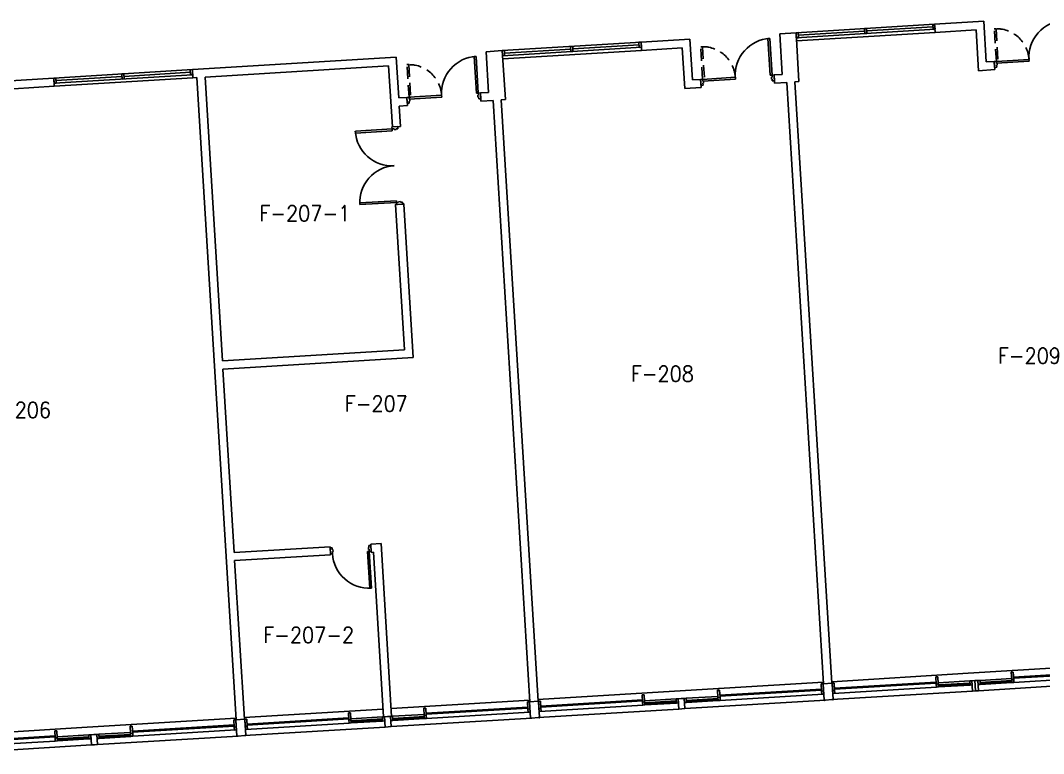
# Model space of a CAD drawing. Header units: inches. Extents: x 0 to 15110, y -1099 to 7181.
# Drawn here: x 9971 to 10973, y 5475 to 6193 of the extents above; entities that cross this region are included whole.
import ezdxf
from ezdxf.enums import TextEntityAlignment as Align

# ---------------------------------------------------------------- set-up
doc = ezdxf.new("R2010")
doc.units = ezdxf.units.IN
doc.header["$LTSCALE"] = 48
doc.header["$MEASUREMENT"] = 0
doc.linetypes.add('HIDDEN', pattern=[0.375, 0.25, -0.125])
doc.layers.get('0').update_dxf_attribs({"linetype": 'CONTINUOUS'})
for name, color, linetype in [('A-DOOR', 5, 'CONTINUOUS'), ('A-GLAZ', 1, 'CONTINUOUS'), ('A-GLAZ-DETL', 5, 'CONTINUOUS'), ('A-WALL', 7, 'CONTINUOUS'), ('A-WALL-SILL', 3, 'CONTINUOUS'), ('SP-RMNO', 7, 'CONTINUOUS'), ('SP-ROOM', 7, 'CONTINUOUS')]:
    doc.layers.add(name, color=color, linetype=linetype)
doc.layers.get('0').off()
doc.layers.get('SP-ROOM').off()
doc.styles.add('ROMANS', font='ROMANS', dxfattribs={"width": 0.78})

# ---------------------------------------------------------------- blocks, each defined once
blk = doc.blocks.new('FMGRM1')
at = {"style": 'ROMANS', "width": 0.9}
for tag, p in [('DATA1', (0, -0.284)), ('DATA2', (0, -0.443)), ('DATA3', (0, -0.602)), ('DATA4', (0, -0.762)), ('DATA5', (0, -0.921))]:
    blk.add_attdef(tag, text='', height=0.117, dxfattribs=at).set_placement(p, align=Align.CENTER)
at = {"layer": 'SP-RMNO', "style": 'ROMANS', "width": 0.9}
blk.add_attdef('RMNUMB', text='', height=0.16, dxfattribs=at).set_placement((0, 0), align=Align.MIDDLE)

msp = doc.modelspace()

# ---------------------------------------------------------------- linework, layer by layer
at = {"layer": 'A-DOOR', "linetype": 'HIDDEN'}
for p, q in [((10924.6, 6185.1), (10926.4, 6185.2)), ((10926.6, 6153.2), (10924.6, 6185.1)), ((10926.4, 6185.2), (10928.3, 6153.3)), ((10637.2, 6167.5), (10638.9, 6167.6)), ((10639.1, 6135.6), (10637.2, 6167.5)), ((10638.9, 6167.6), (10640.9, 6135.7)), ((10349.7, 6150), (10351.4, 6150.1)), ((10351.7, 6118), (10349.7, 6150)), ((10351.4, 6150.1), (10353.4, 6118.1)), ((10928.3, 6153.3), (10926.6, 6153.2)), ((10640.9, 6135.7), (10639.1, 6135.6)), ((10353.4, 6118.1), (10351.7, 6118))]:
    msp.add_line(p, q, dxfattribs=at)
at = {"layer": 'A-DOOR', "linetype": 'Continuous'}
for p, q in [((10703, 6175.6), (10704.8, 6175.7)), ((10705.2, 6139.6), (10703, 6175.6)), ((10704.8, 6175.7), (10707, 6139.8)), ((10415.6, 6158), (10417.3, 6158.1)), ((10417.8, 6122.1), (10415.6, 6158)), ((10417.3, 6158.1), (10419.5, 6122.2)), ((10926.6, 6153.2), (10924.6, 6153.1)), ((10924.6, 6153.1), (10924.9, 6147.3)), ((10926.6, 6153.2), (10958.5, 6155.1)), ((10926.7, 6151.4), (10926.6, 6153.2)), ((10926.7, 6151.2), (10926.6, 6153.2)), ((10958.6, 6153.4), (10926.7, 6151.4)), ((10927.3, 6151.3), (10926.7, 6151.2)), ((10926.9, 6147.4), (10926.8, 6149.4)), ((10926.8, 6149.4), (10927.4, 6149.4)), ((10927.4, 6149.4), (10927.3, 6151.3)), ((10958.5, 6155.1), (10958.6, 6153.4)), ((10707, 6139.8), (10705.2, 6139.6)), ((10707, 6139.8), (10709, 6139.9)), ((10707.1, 6137.8), (10707, 6139.8)), ((10709, 6139.9), (10709.3, 6134.1)), ((10924.9, 6147.3), (10926.9, 6147.4)), ((10639.1, 6135.6), (10637.1, 6135.5)), ((10637.1, 6135.5), (10637.5, 6129.7)), ((10637.5, 6129.7), (10639.5, 6129.9)), ((10639.1, 6135.6), (10671.1, 6137.6)), ((10639.2, 6133.8), (10639.1, 6135.6)), ((10639.2, 6133.7), (10639.1, 6135.6)), ((10671.2, 6135.8), (10639.2, 6133.8)), ((10639.9, 6133.7), (10639.2, 6133.7)), ((10639.5, 6129.9), (10639.3, 6131.8)), ((10639.3, 6131.8), (10640, 6131.8)), ((10640, 6131.8), (10639.9, 6133.7)), ((10671.1, 6137.6), (10671.2, 6135.8)), ((10706.6, 6135.9), (10706.5, 6137.8)), ((10706.5, 6137.8), (10707.1, 6137.8)), ((10707.2, 6135.9), (10706.6, 6135.9)), ((10707.3, 6134), (10707.2, 6135.9)), ((10709.3, 6134.1), (10707.3, 6134)), ((10351.7, 6118), (10383.6, 6120)), ((10383.6, 6120), (10383.7, 6118.2)), ((10419.5, 6122.2), (10417.8, 6122.1)), ((10419.1, 6118.3), (10419, 6120.2)), ((10419, 6120.2), (10419.6, 6120.2)), ((10419.5, 6122.2), (10421.5, 6122.3)), ((10419.6, 6120.2), (10419.5, 6122.2)), ((10421.5, 6122.3), (10421.9, 6116.6)), ((10351.7, 6118), (10349.7, 6117.9)), ((10349.7, 6117.9), (10350, 6112.2)), ((10350, 6112.2), (10352, 6112.3)), ((10351.8, 6116.3), (10351.7, 6118)), ((10351.8, 6116.1), (10351.7, 6118)), ((10383.7, 6118.2), (10351.8, 6116.3)), ((10352.4, 6116.1), (10351.8, 6116.1)), ((10352, 6112.3), (10351.9, 6114.2)), ((10351.9, 6114.2), (10352.5, 6114.2)), ((10352.5, 6114.2), (10352.4, 6116.1)), ((10419.8, 6118.4), (10419.1, 6118.3)), ((10419.9, 6116.4), (10419.8, 6118.4)), ((10421.9, 6116.6), (10419.9, 6116.4)), ((10335, 6089), (10340.8, 6089.3)), ((10335.1, 6087), (10335, 6089)), ((10340.8, 6089.3), (10340.9, 6087.3)), ((10335.1, 6087), (10299.2, 6084.8)), ((10299.2, 6084.8), (10299.3, 6083)), ((10299.3, 6083), (10335.3, 6085.2)), ((10337.1, 6087.1), (10335.1, 6087)), ((10335.3, 6085.2), (10335.1, 6087)), ((10337.1, 6086.5), (10337.1, 6087.1)), ((10339, 6086.6), (10337.1, 6086.5)), ((10340.9, 6087.3), (10339, 6087.2)), ((10339, 6087.2), (10339, 6086.6)), ((10339.4, 6016.8), (10303.5, 6014.6)), ((10303.5, 6014.6), (10303.6, 6012.9)), ((10303.6, 6012.9), (10339.5, 6015.1)), ((10339.5, 6015.1), (10339.4, 6016.8)), ((10341.5, 6015.2), (10339.5, 6015.1)), ((10339.5, 6015.1), (10339.7, 6013.1)), ((10339.7, 6013.1), (10345.4, 6013.4)), ((10343.3, 6015.9), (10341.4, 6015.8)), ((10341.4, 6015.8), (10341.5, 6015.2)), ((10343.3, 6015.3), (10343.3, 6015.9)), ((10345.3, 6015.4), (10343.3, 6015.3)), ((10345.4, 6013.4), (10345.3, 6015.4)), ((10314.4, 5679.3), (10312.4, 5679.2)), ((10312.4, 5679.2), (10312.5, 5677.2)), ((10314.7, 5673.6), (10314.4, 5679.3)), ((10274.4, 5676.9), (10276.4, 5677)), ((10274.8, 5671.1), (10274.4, 5676.9)), ((10276.8, 5671.2), (10274.8, 5671.1)), ((10276.4, 5677), (10276.6, 5675)), ((10276.6, 5675), (10277.2, 5675.1)), ((10277.3, 5673.2), (10276.7, 5673.2)), ((10276.7, 5673.2), (10276.8, 5671.2)), ((10277.2, 5675.1), (10277.3, 5673.2)), ((10311, 5673.3), (10312.7, 5673.4)), ((10313.2, 5637.4), (10311, 5673.3)), ((10312.5, 5677.2), (10311.9, 5677.2)), ((10311.9, 5677.2), (10312, 5675.3)), ((10312, 5675.3), (10312.6, 5675.4)), ((10312.6, 5675.4), (10312.7, 5673.4)), ((10312.7, 5673.4), (10314.7, 5673.6)), ((10312.7, 5673.4), (10314.9, 5637.5)), ((10314.9, 5637.5), (10313.2, 5637.4))]:
    msp.add_line(p, q, dxfattribs=at)
for centre in [(10994.5, 6157.3), (10707, 6139.8), (10419.5, 6122.2)]:
    msp.add_arc(centre, 36, 93.5055, 183.5055, dxfattribs=at)
at = {"layer": 'A-DOOR', "linetype": 'HIDDEN'}
for centre in [(10926.6, 6153.2), (10639.1, 6135.6), (10351.7, 6118)]:
    msp.add_arc(centre, 32, 3.5055, 93.5055, dxfattribs=at)
at = {"layer": 'A-DOOR', "linetype": 'Continuous'}
for centre, major_axis, start_param, end_param in [((10335.1, 6087), (25.5, 25.5), 2.417281, 3.988077), ((10339.5, 6015.1), (25.5, 25.5), 0.846485, 2.417281), ((10312.7, 5673.4), (-25.5, 25.5), 0.846485, 2.417281)]:
    msp.add_ellipse(centre, major_axis=major_axis, ratio=1, start_param=start_param, end_param=end_param, dxfattribs=at)
msp.add_point((10340.2, 6013.1), dxfattribs=at)
at = {"layer": 'A-GLAZ', "linetype": 'Continuous'}
for p, q in [((10730.8, 6176.3), (10866.6, 6184.6)), ((10732.7, 6178.9), (10797.5, 6182.9)), ((10799.5, 6183), (10864.4, 6186.9)), ((10512.1, 6165.4), (10576.9, 6169.4)), ((10443.3, 6158.7), (10579.1, 6167)), ((10445.2, 6161.3), (10510.1, 6165.3)), ((10004.2, 6131.8), (10139.9, 6140.1)), ((10072.9, 6138.5), (10137.8, 6142.5)), ((10006, 6134.4), (10070.9, 6138.4)), ((10941.5, 5549), (10910.6, 5547.1)), ((10943.4, 5550.1), (11044.2, 5556.3)), ((10943.5, 5549.1), (11044.3, 5555.3)), ((11044.5, 5551.3), (10943.7, 5545.1)), ((10656, 5532.5), (10755.4, 5538.6)), ((10867.9, 5540.5), (10767.1, 5534.3)), ((10768.1, 5539.4), (10867.6, 5545.4)), ((10768.2, 5538.4), (10867.6, 5544.4)), ((10869.6, 5544.6), (10900.6, 5546.5)), ((10900.7, 5544.5), (10869.8, 5542.6)), ((10900.8, 5543.5), (10869.8, 5541.6)), ((10869.9, 5540.6), (10900.8, 5542.5)), ((10910.7, 5545.1), (10941.6, 5547)), ((10910.7, 5544.1), (10941.7, 5546)), ((10941.7, 5545), (10910.8, 5543.1)), ((10480.7, 5521.8), (10580.1, 5527.9)), ((10582.2, 5527), (10613.1, 5528.9)), ((10654, 5531.4), (10623.1, 5529.5)), ((10623.2, 5527.5), (10654.2, 5529.4)), ((10623.3, 5526.5), (10654.2, 5528.4)), ((10656, 5531.5), (10755.5, 5537.6)), ((10757.1, 5533.7), (10656.3, 5527.5)), ((10368.5, 5514.9), (10467.9, 5521)), ((10368.6, 5513.9), (10468, 5520)), ((10580.4, 5522.9), (10479.6, 5516.7)), ((10480.7, 5520.8), (10580.2, 5526.9)), ((10613.2, 5526.9), (10582.3, 5525)), ((10613.3, 5525.9), (10582.4, 5524)), ((10582.4, 5523), (10613.4, 5524.9)), ((10654.3, 5527.4), (10623.3, 5525.5)), ((10193.2, 5504.2), (10292.6, 5510.3)), ((10193.3, 5503.2), (10292.7, 5509.3)), ((10294.7, 5509.4), (10325.6, 5511.3)), ((10325.8, 5509.3), (10294.8, 5507.4)), ((10325.8, 5508.3), (10294.9, 5506.4)), ((10366.6, 5513.8), (10335.6, 5511.9)), ((10335.8, 5509.9), (10366.7, 5511.8)), ((10335.8, 5508.9), (10366.8, 5510.8)), ((10366.8, 5509.8), (10335.9, 5507.9)), ((10469.6, 5516.1), (10368.8, 5509.9)), ((10081, 5497.3), (10180.5, 5503.4)), ((10081.1, 5496.3), (10180.5, 5502.4)), ((10182.2, 5498.5), (10081.3, 5492.3)), ((10293, 5505.3), (10192.1, 5499.1)), ((10295, 5505.4), (10325.9, 5507.3)), ((9904.4, 5486.5), (10005.2, 5492.7)), ((9904.4, 5485.5), (10005.2, 5491.7)), ((10007.2, 5491.8), (10038.2, 5493.7)), ((10038.3, 5491.7), (10007.4, 5489.8)), ((10038.4, 5490.7), (10007.4, 5488.8)), ((10007.5, 5487.8), (10038.4, 5489.7)), ((10079.1, 5496.2), (10048.2, 5494.3)), ((10048.3, 5492.3), (10079.2, 5494.2)), ((10048.3, 5491.3), (10079.3, 5493.2)), ((10079.4, 5492.2), (10048.4, 5490.3)), ((10005.5, 5487.7), (9904.7, 5481.5))]:
    msp.add_line(p, q, dxfattribs=at)
for p in [(10766.8, 5528.3), (10758.1, 5527.7), (10470.6, 5510.1), (10479.3, 5510.7)]:
    msp.add_point(p, dxfattribs=at)
at = {"layer": 'A-GLAZ-DETL', "linetype": 'Continuous'}
for p, q in [((10866.2, 6189.6), (10864.3, 6189.4)), ((10864.3, 6189.4), (10864.6, 6184.5)), ((10866.6, 6184.6), (10866.2, 6189.6)), ((10732.5, 6181.4), (10730.5, 6181.3)), ((10730.5, 6181.3), (10730.8, 6176.3)), ((10732.8, 6176.4), (10732.5, 6181.4)), ((10799.4, 6185.5), (10797.4, 6185.4)), ((10797.4, 6185.4), (10797.7, 6180.4)), ((10797.7, 6180.4), (10799.7, 6180.5)), ((10799.7, 6180.5), (10799.4, 6185.5)), ((10864.6, 6184.5), (10866.6, 6184.6)), ((10578.8, 6172), (10576.8, 6171.9)), ((10576.8, 6171.9), (10577.1, 6166.9)), ((10579.1, 6167), (10578.8, 6172)), ((10730.8, 6176.3), (10732.8, 6176.4)), ((10445, 6163.8), (10443, 6163.7)), ((10443, 6163.7), (10443.3, 6158.7)), ((10443.3, 6158.7), (10445.3, 6158.8)), ((10445.3, 6158.8), (10445, 6163.8)), ((10511.9, 6167.9), (10509.9, 6167.8)), ((10509.9, 6167.8), (10510.2, 6162.8)), ((10510.2, 6162.8), (10512.2, 6162.9)), ((10512.2, 6162.9), (10511.9, 6167.9)), ((10577.1, 6166.9), (10579.1, 6167)), ((10072.7, 6141), (10070.7, 6140.9)), ((10070.7, 6140.9), (10071, 6135.9)), ((10073, 6136), (10072.7, 6141)), ((10139.6, 6145.1), (10137.6, 6145)), ((10137.6, 6145), (10137.9, 6140)), ((10137.9, 6140), (10139.9, 6140.1)), ((10139.9, 6140.1), (10139.6, 6145.1)), ((10005.9, 6136.9), (10003.9, 6136.8)), ((10003.9, 6136.8), (10004.2, 6131.8)), ((10004.2, 6131.8), (10006.2, 6132)), ((10006.2, 6132), (10005.9, 6136.9)), ((10071, 6135.9), (10073, 6136)), ((10869.3, 5550.6), (10867.3, 5550.4)), ((10867.3, 5550.4), (10867.7, 5543.4)), ((10869.7, 5543.6), (10869.3, 5550.6)), ((10941.1, 5555), (10943.1, 5555.1)), ((10941.6, 5548), (10941.1, 5555)), ((10943.6, 5548.1), (10941.6, 5548)), ((10943.6, 5548.1), (10941.6, 5548)), ((10941.6, 5548), (10941.7, 5545)), ((10943.1, 5555.1), (10943.6, 5548.1)), ((10943.7, 5545.1), (10943.6, 5548.1)), ((10755.1, 5543.6), (10757.1, 5543.7)), ((10755.5, 5536.6), (10755.1, 5543.6)), ((10757.1, 5543.7), (10757.5, 5536.7)), ((10765.8, 5544.2), (10767.8, 5544.4)), ((10766.3, 5537.2), (10765.8, 5544.2)), ((10767.8, 5544.4), (10768.3, 5537.4)), ((10867.7, 5543.4), (10869.7, 5543.6)), ((10867.7, 5543.4), (10869.7, 5543.6)), ((10867.9, 5540.5), (10867.7, 5543.4)), ((10869.9, 5540.6), (10867.9, 5540.5)), ((10869.7, 5543.6), (10869.9, 5540.6)), ((10900.6, 5546.5), (10902.6, 5546.6)), ((10900.8, 5542.5), (10900.6, 5546.5)), ((10902.8, 5542.6), (10900.8, 5542.5)), ((10902.6, 5546.6), (10902.8, 5542.6)), ((10910.6, 5547.1), (10908.6, 5547)), ((10908.6, 5547), (10908.8, 5543)), ((10908.8, 5543), (10910.8, 5543.1)), ((10910.8, 5543.1), (10910.6, 5547.1)), ((10941.7, 5545), (10943.7, 5545.1)), ((10581.8, 5533), (10579.8, 5532.9)), ((10579.8, 5532.9), (10580.2, 5525.9)), ((10582.2, 5526), (10581.8, 5533)), ((10613.1, 5528.9), (10615.1, 5529)), ((10613.4, 5524.9), (10613.1, 5528.9)), ((10615.1, 5529), (10615.4, 5525)), ((10623.1, 5529.5), (10621.1, 5529.4)), ((10621.1, 5529.4), (10621.3, 5525.4)), ((10623.3, 5525.5), (10623.1, 5529.5)), ((10653.7, 5537.4), (10655.7, 5537.5)), ((10654.1, 5530.4), (10653.7, 5537.4)), ((10656.1, 5530.5), (10654.1, 5530.4)), ((10656.1, 5530.5), (10654.1, 5530.4)), ((10654.1, 5530.4), (10654.3, 5527.4)), ((10655.7, 5537.5), (10656.1, 5530.5)), ((10656.3, 5527.5), (10656.1, 5530.5)), ((10757.5, 5536.7), (10755.5, 5536.6)), ((10757.5, 5536.7), (10755.5, 5536.6)), ((10755.5, 5536.6), (10755.7, 5533.6)), ((10755.7, 5533.6), (10757.7, 5533.7)), ((10757.7, 5533.7), (10757.5, 5536.7)), ((10768.3, 5537.4), (10766.3, 5537.2)), ((10768.3, 5537.4), (10766.3, 5537.2)), ((10766.3, 5537.2), (10766.4, 5534.3)), ((10766.4, 5534.3), (10768.4, 5534.4)), ((10768.4, 5534.4), (10768.3, 5537.4)), ((10366.2, 5519.8), (10368.2, 5519.9)), ((10366.6, 5512.8), (10366.2, 5519.8)), ((10368.2, 5519.9), (10368.6, 5512.9)), ((10467.6, 5526), (10469.6, 5526.1)), ((10468.1, 5519), (10467.6, 5526)), ((10470.1, 5519.1), (10468.1, 5519)), ((10470.1, 5519.1), (10468.1, 5519)), ((10468.1, 5519), (10468.3, 5516)), ((10469.6, 5526.1), (10470.1, 5519.1)), ((10470.2, 5516.1), (10470.1, 5519.1)), ((10478.4, 5526.7), (10480.4, 5526.8)), ((10478.8, 5519.7), (10478.4, 5526.7)), ((10480.8, 5519.8), (10478.8, 5519.7)), ((10480.8, 5519.8), (10478.8, 5519.7)), ((10478.8, 5519.7), (10479, 5516.7)), ((10480.4, 5526.8), (10480.8, 5519.8)), ((10481, 5516.8), (10480.8, 5519.8)), ((10580.2, 5525.9), (10582.2, 5526)), ((10580.2, 5525.9), (10582.2, 5526)), ((10580.4, 5522.9), (10580.2, 5525.9)), ((10582.4, 5523), (10580.4, 5522.9)), ((10582.2, 5526), (10582.4, 5523)), ((10615.4, 5525), (10613.4, 5524.9)), ((10621.3, 5525.4), (10623.3, 5525.5)), ((10654.3, 5527.4), (10656.3, 5527.5)), ((10180.2, 5508.4), (10182.2, 5508.5)), ((10180.6, 5501.4), (10180.2, 5508.4)), ((10182.2, 5508.5), (10182.6, 5501.5)), ((10190.9, 5509.1), (10192.9, 5509.2)), ((10191.3, 5502.1), (10190.9, 5509.1)), ((10192.9, 5509.2), (10193.3, 5502.2)), ((10294.3, 5515.4), (10292.3, 5515.3)), ((10292.3, 5515.3), (10292.8, 5508.3)), ((10292.8, 5508.3), (10294.8, 5508.4)), ((10292.8, 5508.3), (10294.8, 5508.4)), ((10293, 5505.3), (10292.8, 5508.3)), ((10294.8, 5508.4), (10294.3, 5515.4)), ((10294.8, 5508.4), (10295, 5505.4)), ((10325.6, 5511.3), (10327.6, 5511.4)), ((10325.9, 5507.3), (10325.6, 5511.3)), ((10327.6, 5511.4), (10327.9, 5507.4)), ((10335.6, 5511.9), (10333.6, 5511.8)), ((10333.6, 5511.8), (10333.9, 5507.8)), ((10333.9, 5507.8), (10335.9, 5507.9)), ((10335.9, 5507.9), (10335.6, 5511.9)), ((10368.6, 5512.9), (10366.6, 5512.8)), ((10368.6, 5512.9), (10366.6, 5512.8)), ((10366.6, 5512.8), (10366.8, 5509.8)), ((10366.8, 5509.8), (10368.8, 5509.9)), ((10368.8, 5509.9), (10368.6, 5512.9)), ((10468.3, 5516), (10470.2, 5516.1)), ((10479, 5516.7), (10481, 5516.8)), ((10006.9, 5497.8), (10004.9, 5497.7)), ((10007.3, 5490.8), (10006.9, 5497.8)), ((10078.7, 5502.2), (10080.7, 5502.3)), ((10079.2, 5495.2), (10078.7, 5502.2)), ((10080.7, 5502.3), (10081.2, 5495.3)), ((10182.6, 5501.5), (10180.6, 5501.4)), ((10182.6, 5501.5), (10180.6, 5501.4)), ((10180.6, 5501.4), (10180.8, 5498.4)), ((10180.8, 5498.4), (10182.8, 5498.6)), ((10182.8, 5498.6), (10182.6, 5501.5)), ((10193.3, 5502.2), (10191.3, 5502.1)), ((10193.3, 5502.2), (10191.3, 5502.1)), ((10191.3, 5502.1), (10191.5, 5499.1)), ((10191.5, 5499.1), (10193.5, 5499.2)), ((10193.5, 5499.2), (10193.3, 5502.2)), ((10295, 5505.4), (10293, 5505.3)), ((10327.9, 5507.4), (10325.9, 5507.3)), ((10004.9, 5497.7), (10005.3, 5490.7)), ((10005.3, 5490.7), (10007.3, 5490.8)), ((10005.3, 5490.7), (10007.3, 5490.8)), ((10005.5, 5487.7), (10005.3, 5490.7)), ((10007.5, 5487.8), (10005.5, 5487.7)), ((10007.3, 5490.8), (10007.5, 5487.8)), ((10038.2, 5493.7), (10040.2, 5493.8)), ((10038.4, 5489.7), (10038.2, 5493.7)), ((10040.4, 5489.8), (10038.4, 5489.7)), ((10040.2, 5493.8), (10040.4, 5489.8)), ((10048.2, 5494.3), (10046.2, 5494.2)), ((10046.2, 5494.2), (10046.4, 5490.2)), ((10046.4, 5490.2), (10048.4, 5490.3)), ((10048.4, 5490.3), (10048.2, 5494.3)), ((10081.2, 5495.3), (10079.2, 5495.2)), ((10081.2, 5495.3), (10079.2, 5495.2)), ((10079.2, 5495.2), (10079.4, 5492.2)), ((10079.4, 5492.2), (10081.3, 5492.3)), ((10081.3, 5492.3), (10081.2, 5495.3))]:
    msp.add_line(p, q, dxfattribs=at)
for p in [(10757.1, 5543.7), (10765.8, 5544.2), (10469.6, 5526.1), (10478.4, 5526.7)]:
    msp.add_point(p, dxfattribs=at)
at = {"layer": 'A-WALL', "linetype": 'Continuous'}
for p, q in [((10730.5, 6181.3), (10866.2, 6189.6)), ((10914.2, 6192.5), (10866.2, 6189.6)), ((10866.2, 6189.6), (10866.7, 6181.6)), ((10916.6, 6152.6), (10914.2, 6192.5)), ((10730.5, 6181.3), (10714.5, 6180.3)), ((10717, 6140.4), (10714.5, 6180.3)), ((10714.5, 6180.3), (10717, 6140.4)), ((10733.4, 6133.4), (10730.5, 6181.3)), ((10906.7, 6184), (10866.7, 6181.6)), ((10909.1, 6144.1), (10906.7, 6184)), ((10443, 6163.7), (10578.8, 6172)), ((10626.7, 6174.9), (10578.8, 6172)), ((10578.8, 6172), (10579.3, 6164)), ((10629.1, 6135), (10626.7, 6174.9)), ((10443, 6163.7), (10427.1, 6162.7)), ((10429.5, 6122.8), (10427.1, 6162.7)), ((10427.1, 6162.7), (10429.5, 6122.8)), ((10446, 6115.8), (10443, 6163.7)), ((10579.3, 6164), (10619.2, 6166.4)), ((10621.6, 6126.5), (10619.2, 6166.4)), ((10339.2, 6157.3), (10139.6, 6145.1)), ((10152.1, 6137.9), (10331.7, 6148.9)), ((10334.2, 6108.9), (10331.7, 6148.9)), ((10341.7, 6117.4), (10339.2, 6157.3)), ((10924.6, 6153.1), (10916.6, 6152.6)), ((10925.1, 6145.1), (10924.6, 6153.1)), ((10003.9, 6136.8), (10139.6, 6145.1)), ((10139.6, 6145.1), (10140.1, 6137.1)), ((10709, 6139.9), (10717, 6140.4)), ((10709.5, 6131.9), (10709, 6139.9)), ((10925.1, 6145.1), (10909.1, 6144.1)), ((9956, 6133.9), (10003.9, 6136.8)), ((9964.4, 6126.4), (10004.3, 6128.8)), ((10003.9, 6136.8), (10004.3, 6128.8)), ((10140.1, 6137.1), (10144.1, 6137.4)), ((10182.5, 5508.6), (10144.1, 6137.4)), ((10152.1, 6137.9), (10169.1, 5859.9)), ((10637.1, 6135.5), (10629.1, 6135)), ((10637.6, 6127.5), (10637.1, 6135.5)), ((10721.5, 6132.6), (10709.5, 6131.9)), ((10757.5, 5543.7), (10721.5, 6132.6)), ((10733.4, 6133.4), (10729.4, 6133.1)), ((10729.4, 6133.1), (10765.5, 5544.2)), ((10421.5, 6122.3), (10429.5, 6122.8)), ((10422, 6114.3), (10421.5, 6122.3)), ((10637.6, 6127.5), (10621.6, 6126.5)), ((10335.4, 6089), (10334.2, 6108.9)), ((10349.7, 6117.9), (10341.7, 6117.4)), ((10350.1, 6109.9), (10342.2, 6109.4)), ((10343.4, 6089.5), (10342.2, 6109.4)), ((10350.1, 6109.9), (10349.7, 6117.9)), ((10434, 6115), (10422, 6114.3)), ((10470, 5526.1), (10434, 6115)), ((10446, 6115.8), (10442, 6115.5)), ((10442, 6115.5), (10478, 5526.6)), ((10335.4, 6089), (10343.4, 6089.5)), ((10338.5, 6013), (10346.5, 6013.5)), ((10347.2, 5870.8), (10338.5, 6013)), ((10355.7, 5863.3), (10346.5, 6013.5)), ((10169.1, 5859.9), (10347.2, 5870.8)), ((10169.6, 5851.9), (10355.7, 5863.3)), ((10169.6, 5851.9), (10180.6, 5672.2)), ((10314.3, 5680.4), (10324.3, 5681)), ((10314.8, 5672.4), (10314.3, 5680.4)), ((10324.3, 5681), (10334.6, 5511.8)), ((10180.6, 5672.2), (10274.4, 5678)), ((10274.9, 5670), (10181, 5664.3)), ((10274.4, 5678), (10274.9, 5670)), ((10316.8, 5672.6), (10314.8, 5672.4)), ((10326.6, 5511.4), (10316.8, 5672.6)), ((10181, 5664.3), (10190.5, 5509)), ((10757.1, 5543.7), (10765.8, 5544.2)), ((10758.1, 5527.7), (10757.1, 5543.7)), ((10765.8, 5544.2), (10766.8, 5528.3)), ((10902.6, 5546.6), (10905.6, 5546.8)), ((10903.2, 5536.6), (10902.6, 5546.6)), ((10905.6, 5546.8), (10908.6, 5547)), ((10905.6, 5546.8), (10906.2, 5536.8)), ((10906.2, 5536.8), (10905.6, 5546.8)), ((10908.6, 5547), (10909.2, 5537)), ((10615.1, 5529), (10618.1, 5529.2)), ((10615.7, 5519), (10615.1, 5529)), ((10618.1, 5529.2), (10621.1, 5529.4)), ((10621.1, 5529.4), (10621.7, 5519.4)), ((10766.8, 5528.3), (10758.1, 5527.7)), ((10906.2, 5536.8), (10903.2, 5536.6)), ((10909.2, 5537), (10906.2, 5536.8)), ((10469.6, 5526.1), (10478.4, 5526.7)), ((10470.6, 5510.1), (10469.6, 5526.1)), ((10478.4, 5526.7), (10479.3, 5510.7)), ((10618.7, 5519.2), (10615.7, 5519)), ((10621.7, 5519.4), (10618.7, 5519.2)), ((10182.2, 5508.5), (10190.9, 5509.1)), ((10183.2, 5492.6), (10182.2, 5508.5)), ((10190.9, 5509.1), (10191.9, 5493.1)), ((10327.6, 5511.4), (10330.6, 5511.6)), ((10328.3, 5501.4), (10327.6, 5511.4)), ((10330.6, 5511.6), (10333.6, 5511.8)), ((10333.6, 5511.8), (10334.2, 5501.8)), ((10479.3, 5510.7), (10470.6, 5510.1)), ((10331.2, 5501.6), (10328.3, 5501.4)), ((10334.2, 5501.8), (10331.2, 5501.6)), ((10040.2, 5493.8), (10043.2, 5494)), ((10040.8, 5483.9), (10040.2, 5493.8)), ((10043.2, 5494), (10046.2, 5494.2)), ((10046.2, 5494.2), (10046.8, 5484.2)), ((10191.9, 5493.1), (10183.2, 5492.6)), ((10043.8, 5484), (10040.8, 5483.9)), ((10046.8, 5484.2), (10043.8, 5484))]:
    msp.add_line(p, q, dxfattribs=at)
for p in [(10338.5, 6013), (10346.5, 6013.5)]:
    msp.add_point(p, dxfattribs=at)
at = {"layer": 'A-WALL-SILL', "linetype": 'Continuous'}
for p, q in [((10730.5, 6181.3), (10866.2, 6189.6)), ((10731, 6173.3), (10866.7, 6181.6)), ((10443, 6163.7), (10578.8, 6172)), ((10443.5, 6155.7), (10579.3, 6164)), ((10003.9, 6136.8), (10139.6, 6145.1)), ((10004.3, 6128.8), (10140.1, 6137.1)), ((11048.8, 5563.2), (10899.1, 5554)), ((10899.1, 5554), (10765.4, 5545.8)), ((10757.4, 5545.3), (10611.6, 5536.4)), ((11046.9, 5545.4), (10909.2, 5537)), ((10611.6, 5536.4), (10477.9, 5528.2)), ((10759.4, 5527.8), (10621.7, 5519.4)), ((10903.2, 5536.6), (10765.4, 5528.2)), ((10326.2, 5519), (10190.4, 5510.7)), ((10469.9, 5527.8), (10334.2, 5519.5)), ((10615.7, 5519), (10478, 5510.6)), ((10182.4, 5510.2), (10036.7, 5501.3)), ((10472, 5510.2), (10334.2, 5501.8)), ((10036.7, 5501.3), (9899, 5492.8)), ((10328.3, 5501.4), (10190.5, 5493)), ((10184.5, 5492.6), (10046.8, 5484.2)), ((10040.8, 5483.9), (9903, 5475.4))]:
    msp.add_line(p, q, dxfattribs=at)

# ---------------------------------------------------------------- block references
at = {"layer": 'SP-ROOM', "linetype": 'Continuous'}
ref = msp.add_blockref('FMGRM1', (10249.7, 6004.4), dxfattribs=dict(at, xscale=96, yscale=96, zscale=96))
ref.add_attrib('RMNUMB', 'F-207-1', dxfattribs={"layer": 'SP-RMNO', "height": 15.36, "style": 'ROMANS', "width": 0.9}).set_placement((10249.7, 6004.4), align=Align.MIDDLE)
ref = msp.add_blockref('FMGRM1', (10959, 5864.9), dxfattribs=dict(at, xscale=96, yscale=96, zscale=96))
ref.add_attrib('RMNUMB', 'F-209', dxfattribs={"layer": 'SP-RMNO', "height": 15.36, "style": 'ROMANS', "width": 0.9}).set_placement((10959, 5864.9), align=Align.MIDDLE)
ref = msp.add_blockref('FMGRM1', (10599.7, 5847.3), dxfattribs=dict(at, xscale=96, yscale=96, zscale=96))
ref.add_attrib('RMNUMB', 'F-208', dxfattribs={"layer": 'SP-RMNO', "height": 15.36, "style": 'ROMANS', "width": 0.9}).set_placement((10599.7, 5847.3), align=Align.MIDDLE)
ref = msp.add_blockref('FMGRM1', (9970.5, 5811.9), dxfattribs=dict(at, xscale=96, yscale=96, zscale=96))
ref.add_attrib('RMNUMB', 'F-206', dxfattribs={"layer": 'SP-RMNO', "height": 15.36, "style": 'ROMANS', "width": 0.9}).set_placement((9970.5, 5811.9), align=Align.MIDDLE)
ref = msp.add_blockref('FMGRM1', (10319.7, 5818), dxfattribs=dict(at, xscale=96, yscale=96, zscale=96))
ref.add_attrib('RMNUMB', 'F-207', dxfattribs={"layer": 'SP-RMNO', "height": 15.36, "style": 'ROMANS', "width": 0.9}).set_placement((10319.7, 5818), align=Align.MIDDLE)
ref = msp.add_blockref('FMGRM1', (10253.5, 5591.6), dxfattribs=dict(at, xscale=96, yscale=96, zscale=96))
ref.add_attrib('RMNUMB', 'F-207-2', dxfattribs={"layer": 'SP-RMNO', "height": 15.36, "style": 'ROMANS', "width": 0.9}).set_placement((10253.5, 5591.6), align=Align.MIDDLE)

doc.saveas('drawing.dxf')
